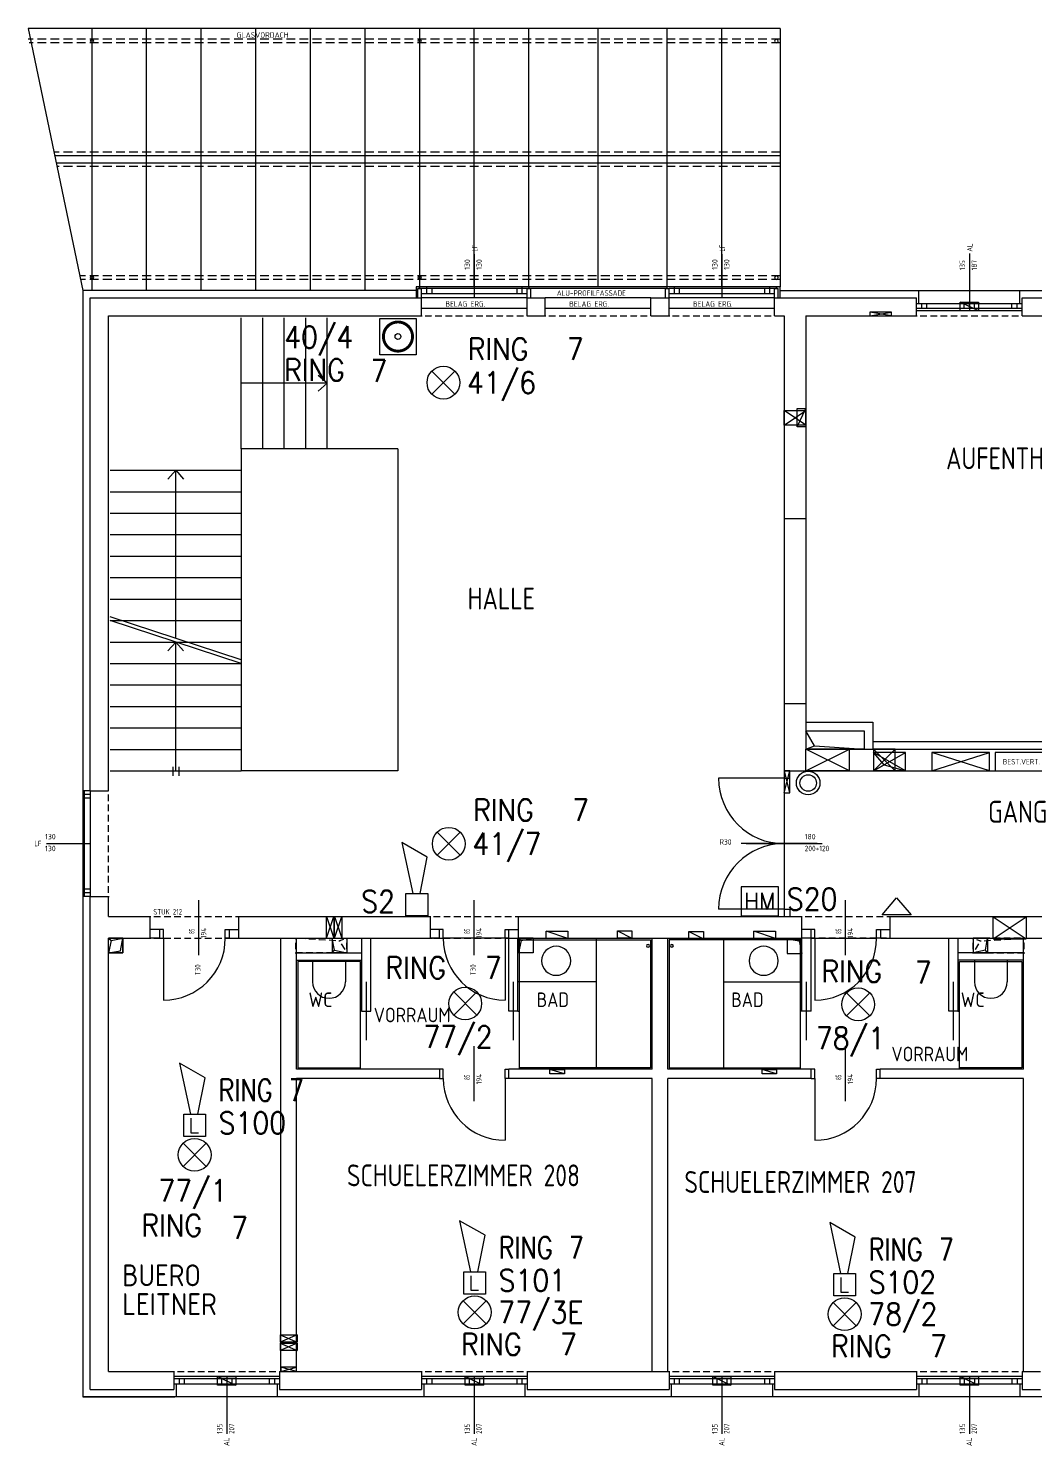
# Model space of a CAD drawing. Extents: x -85 to 7936, y -77 to 3090.
# Drawn here: x -85 to 1296, y -77 to 1870 of the extents above; entities that cross this region are included whole.
import ezdxf
from ezdxf.enums import TextEntityAlignment as Align

# ---------------------------------------------------------------- set-up
doc = ezdxf.new("R2010")
doc.units = 0
doc.header["$LTSCALE"] = 120
doc.linetypes.add('Y$0$ACHSE', pattern=[0.115, 0, -0.04, 0.075, 0])
doc.linetypes.add('Y$0$STRICH_2_1MM', pattern=[0.15, 0.1, -0.05])
doc.layers.get('0').update_dxf_attribs({"linetype": 'CONTINUOUS'})
doc.layers.add('SECO-BRAND', color=240, linetype='CONTINUOUS')
doc.layers.add('SECO-BRAND_LOOP', color=81, linetype='CONTINUOUS')
doc.styles.add('ROMANS', font='romans.shx', dxfattribs={"width": 0.9})
doc.styles.add('SMALL', font='ISO.SHX', dxfattribs={"height": 12.5})

# ---------------------------------------------------------------- blocks, each defined once
blk = doc.blocks.new('SecoS-sirene')
blk.add_lwpolyline([(0.044, 0.307), (0.144, 0.807), (-0.206, 1.007), (-0.056, 0.307)])
blk.add_lwpolyline([(0.15, 0), (-0.15, 0), (-0.15, 0.306), (0.15, 0.306)], close=True)
at = {"style": 'ROMANS', "width": 0.9, "flags": 1}
for tag, p in [('PRODUKT_1', (-0.344, 0.022)), ('PRODUKT_2', (-0.344, -0.428)), ('TECHNIK', (-0.344, -0.88)), ('SECOPOS', (-0.344, -1.342))]:
    blk.add_attdef(tag, text='', height=0.3, dxfattribs=at).set_placement(p, align=Align.RIGHT)
at = {"color": 81, "style": 'ROMANS', "width": 0.9}
for tag, p in [('MELDERNUMMER', (0.33, 0.038)), ('LINE_1', (0.33, -0.41)), ('LINE_2', (0.33, -0.861)), ('ZUSATZTEXT', (0.33, -1.307))]:
    blk.add_attdef(tag, p, '', height=0.3, dxfattribs=at)
at = {"layer": 'SECO-BRAND_LOOP', "color": 7, "style": 'ROMANS', "width": 0.8}
for tag, p, flags in [('RING', (0.33, 0.487), 9), ('RINGNUMMER', (1.294, 0.487), 1)]:
    blk.add_attdef(tag, p, '', height=0.3, dxfattribs=dict(at, flags=flags))
blk = doc.blocks.new('SecoS-magnet')
blk.add_lwpolyline([(-0.256, -0.2), (0.256, -0.2), (0.256, 0.2), (-0.256, 0.2)], close=True)
at = {"color": 82, "style": 'ROMANS', "width": 0.95}
blk.add_text('HM', height=0.23, dxfattribs=at).set_placement((0, 0), align=Align.MIDDLE_CENTER)
at = {"style": 'ROMANS', "width": 0.9, "flags": 1}
for tag, p in [('PRODUKT_1', (-0.378, -0.146)), ('PRODUKT_2', (-0.378, -0.596)), ('TECHNIK', (-0.378, -1.049)), ('SECOPOS', (-0.378, -1.51))]:
    blk.add_attdef(tag, text='', height=0.3, dxfattribs=at).set_placement(p, align=Align.RIGHT)
at = {"color": 81, "style": 'ROMANS', "width": 0.9}
for tag, p in [('MELDERNUMMER', (0.278, -0.123)), ('LINE_1', (0.278, -0.572)), ('LINE_2', (0.278, -1.023)), ('ZUSATZTEXT', (0.278, -1.468))]:
    blk.add_attdef(tag, p, '', height=0.3, dxfattribs=at)
at = {"layer": 'SECO-BRAND_LOOP', "color": 7, "style": 'ROMANS', "width": 0.8}
for tag, p, flags in [('RING', (0.278, 0.325), 9), ('RINGNUMMER', (1.242, 0.325), 1)]:
    blk.add_attdef(tag, p, '', height=0.3, dxfattribs=dict(at, flags=flags))
blk = doc.blocks.new('SecoS-torschliesser')
for radius in [0.162, 0.113]:
    blk.add_circle((0, 0), radius)
at = {"style": 'ROMANS', "width": 0.9, "flags": 1}
for tag, p in [('PRODUKT_1', (-0.328, -0.13)), ('PRODUKT_2', (-0.328, -0.58)), ('TECHNIK', (-0.328, -1.033)), ('SECOPOS', (-0.328, -1.495))]:
    blk.add_attdef(tag, text='', height=0.3, dxfattribs=at).set_placement(p, align=Align.RIGHT)
at = {"color": 81, "style": 'ROMANS', "width": 0.9}
for tag, p in [('MELDERNUMMER', (0.195, -0.142)), ('LINE_1', (0.195, -0.59)), ('LINE_2', (0.195, -1.042)), ('ZUSATZTEXT', (0.195, -1.487))]:
    blk.add_attdef(tag, p, '', height=0.3, dxfattribs=at)
at = {"layer": 'SECO-BRAND_LOOP', "color": 7, "style": 'ROMANS', "width": 0.8}
for tag, p, flags in [('RING', (0.195, 0.307), 9), ('RINGNUMMER', (1.159, 0.307), 1)]:
    blk.add_attdef(tag, p, '', height=0.3, dxfattribs=dict(at, flags=flags))
blk = doc.blocks.new('SecoS-indikator o mg')
blk.add_lwpolyline([(0.2, 0), (-0.2, 0), (0, 0.234)], close=True)
at = {"color": 81, "style": 'ROMANS', "width": 0.9, "flags": 1}
blk.add_attdef('MELDERNUMMER', (0.219, 0.425), '', height=0.3, dxfattribs=at)
at = {"style": 'ROMANS', "width": 0.9, "flags": 1}
for tag, p in [('PRODUKT_1', (-0.267, -0.029)), ('PRODUKT_2', (-0.267, -0.479)), ('TECHNIK', (-0.267, -0.931)), ('SECOPOS', (-0.267, -1.393))]:
    blk.add_attdef(tag, text='', height=0.3, dxfattribs=at).set_placement(p, align=Align.RIGHT)
at = {"color": 81, "style": 'ROMANS', "width": 0.9}
for tag, p in [('LINE_1', (0.219, -0.023)), ('LINE_2', (0.219, -0.475)), ('ZUSATZTEXT', (0.219, -0.92))]:
    blk.add_attdef(tag, p, '', height=0.3, dxfattribs=at)
at = {"layer": 'SECO-BRAND_LOOP', "color": 7, "style": 'ROMANS', "width": 0.8}
for tag, p, flags in [('RING', (0.219, 0.874), 9), ('RINGNUMMER', (1.183, 0.874), 1)]:
    blk.add_attdef(tag, p, '', height=0.3, dxfattribs=dict(at, flags=flags))
blk = doc.blocks.new('SecoS-opt')
for p, q in [((0.159, 0.159), (-0.159, -0.159)), ((-0.159, 0.159), (0.159, -0.159))]:
    blk.add_line(p, q)
blk.add_circle((0, 0), 0.225)
at = {"style": 'ROMANS', "width": 0.9, "flags": 1}
for tag, p in [('PRODUKT_1', (-0.344, -0.147)), ('PRODUKT_2', (-0.344, -0.597)), ('TECHNIK', (-0.344, -1.049)), ('SECOPOS', (-0.344, -1.511))]:
    blk.add_attdef(tag, text='', height=0.3, dxfattribs=at).set_placement(p, align=Align.RIGHT)
at = {"color": 81, "style": 'ROMANS', "width": 0.9}
for tag, p in [('MELDERNUMMER', (0.33, -0.131)), ('LINE_1', (0.33, -0.989)), ('LINE_2', (0.33, -1.441)), ('ZUSATZTEXT', (0.33, -1.886))]:
    blk.add_attdef(tag, p, '', height=0.3, dxfattribs=at)
at = {"layer": 'SECO-BRAND_LOOP', "color": 7, "style": 'ROMANS', "width": 0.8, "flags": 8}
blk.add_attdef('RING', (0.33, -0.579), '', height=0.3, dxfattribs=at)
at = {"layer": 'SECO-BRAND_LOOP', "color": 7, "style": 'ROMANS', "width": 0.8}
blk.add_attdef('RINGNUMMER', (1.294, -0.579), '', height=0.3, dxfattribs=at)
blk = doc.blocks.new('SecoS-dkm')
blk.add_lwpolyline([(-0.25, 0.25), (0.25, 0.25), (0.25, -0.25), (-0.25, -0.25)], close=True)
at = {"const_width": 0.4}
for points in [[(-0.02, 0, -1), (0.02, 0, 0.956007)], [(-0.02, 0, 1), (0.02, 0, -0.956007)]]:
    blk.add_lwpolyline(points, format="xyb", dxfattribs=at)
blk.add_circle((0, 0), 0.04)
at = {"style": 'ROMANS', "width": 0.9, "flags": 1}
for tag, p in [('PRODUKT_1', (-0.344, -0.147)), ('PRODUKT_2', (-0.344, -0.597)), ('TECHNIK', (-0.344, -1.049)), ('SECOPOS', (-0.344, -1.511))]:
    blk.add_attdef(tag, text='', height=0.3, dxfattribs=at).set_placement(p, align=Align.RIGHT)
at = {"color": 81, "style": 'ROMANS', "width": 0.9}
for tag, p in [('MELDERNUMMER', (0.33, -0.131)), ('LINE_1', (0.33, -0.579)), ('LINE_2', (0.33, -1.031)), ('ZUSATZTEXT', (0.33, -1.476))]:
    blk.add_attdef(tag, p, '', height=0.3, dxfattribs=at)
at = {"layer": 'SECO-BRAND_LOOP', "color": 7, "style": 'ROMANS', "width": 0.8, "flags": 8}
blk.add_attdef('RING', (0.33, 0.317), '', height=0.3, dxfattribs=at)
at = {"layer": 'SECO-BRAND_LOOP', "color": 7, "style": 'ROMANS', "width": 0.8}
blk.add_attdef('RINGNUMMER', (1.294, 0.317), '', height=0.3, dxfattribs=at)
blk = doc.blocks.new('SecoS-sirene loop')
blk.add_lwpolyline([(0.044, 0.307), (0.144, 0.807), (-0.206, 1.007), (-0.056, 0.307)])
blk.add_lwpolyline([(0.15, 0), (-0.15, 0), (-0.15, 0.306), (0.15, 0.306)], close=True)
at = {"color": 82, "style": 'ROMANS'}
blk.add_text('L', height=0.2, dxfattribs=at).set_placement((-0.085, 0.051))
at = {"style": 'ROMANS', "width": 0.9, "flags": 1}
for tag, p in [('PRODUKT_1', (-0.344, 0.022)), ('PRODUKT_2', (-0.344, -0.428)), ('TECHNIK', (-0.344, -0.88)), ('SECOPOS', (-0.344, -1.342))]:
    blk.add_attdef(tag, text='', height=0.3, dxfattribs=at).set_placement(p, align=Align.RIGHT)
at = {"color": 81, "style": 'ROMANS', "width": 0.9}
for tag, p in [('MELDERNUMMER', (0.33, 0.038)), ('LINE_1', (0.33, -0.41)), ('LINE_2', (0.33, -0.861)), ('ZUSATZTEXT', (0.33, -1.307))]:
    blk.add_attdef(tag, p, '', height=0.3, dxfattribs=at)
at = {"layer": 'SECO-BRAND_LOOP', "color": 7, "style": 'ROMANS', "width": 0.8, "flags": 8}
blk.add_attdef('RING', (0.33, 0.487), '', height=0.3, dxfattribs=at)
at = {"layer": 'SECO-BRAND_LOOP', "color": 7, "style": 'ROMANS', "width": 0.8}
blk.add_attdef('RINGNUMMER', (1.294, 0.487), '', height=0.3, dxfattribs=at)

msp = doc.modelspace()

# ---------------------------------------------------------------- linework, layer by layer
at = {"color": 252, "linetype": 'Continuous'}
for p, q in [((947.5, 1870), (-85, 1870)), ((-85, 1870), (-10, 1510)), ((2.5, 1510), (2.5, 1870)), ((77.5, 1510), (77.5, 1870)), ((152.5, 1510), (152.5, 1870)), ((227.5, 1510), (227.5, 1870)), ((302.5, 1510), (302.5, 1870)), ((377.5, 1510), (377.5, 1870)), ((452.5, 1515), (452.5, 1870)), ((527.5, 1515), (527.5, 1870)), ((602.5, 1515), (602.5, 1870)), ((697.5, 1515), (697.5, 1870)), ((792.5, 1515), (792.5, 1870)), ((867.5, 1515), (867.5, 1870)), ((947.5, 1870), (947.5, 1515)), ((947.5, 1695), (-48, 1695)), ((947.5, 1685), (-45.7, 1685)), ((527.5, 1560), (527.5, 1500)), ((867.5, 1560), (867.5, 1500)), ((1207.5, 1560.8), (1207.5, 1482)), ((-10, 1510), (-10, -10)), ((447.5, 1510), (-10, 1510)), ((0, 822.5), (0, 1500)), ((0, 1500), (455, 1500)), ((602.5, 1515), (447.5, 1515)), ((447.5, 1515), (447.5, 1500)), ((602.5, 1512.5), (450, 1512.5)), ((450, 1500), (450, 1512.5)), ((450, 1512.5), (455, 1512.5)), ((450, 1500), (455, 1500)), ((452.5, 1512.5), (452.5, 1515)), ((455, 1500), (455, 1512.5)), ((455, 1500), (455, 1510)), ((600, 1505.5), (455, 1505.5)), ((600, 1500), (455, 1500)), ((600, 1500), (455, 1500)), ((455, 1475), (455, 1500)), ((462, 1515), (462, 1505.5)), ((469, 1512.5), (469, 1505.5)), ((586, 1512.5), (586, 1505.5)), ((593, 1515), (593, 1505.5)), ((600, 1500), (600, 1512.5)), ((600, 1512.5), (604.8, 1512.5)), ((600, 1475), (600, 1500)), ((600, 1500), (625, 1500)), ((600, 1500), (605, 1500)), ((792.5, 1515), (602.5, 1515)), ((602.5, 1515), (602.5, 1512.5)), ((792.5, 1512.5), (602.5, 1512.5)), ((605, 1500), (605, 1512.5)), ((770, 1500), (625, 1500)), ((770, 1500), (625, 1500)), ((625, 1475), (625, 1500)), ((770, 1475), (770, 1500)), ((770, 1500), (795, 1500)), ((790, 1500), (790, 1512.5)), ((790, 1512.5), (795, 1512.5)), ((790, 1500), (795, 1500)), ((947.5, 1515), (792.5, 1515)), ((792.5, 1512.5), (792.5, 1515)), ((945, 1512.5), (795, 1512.5)), ((795, 1500), (795, 1512.5)), ((940, 1505.5), (795, 1505.5)), ((940, 1500), (795, 1500)), ((940, 1500), (795, 1500)), ((795, 1475), (795, 1500)), ((802, 1515), (802, 1505.5)), ((809, 1512.5), (809, 1505.5)), ((926, 1512.5), (926, 1505.5)), ((933, 1515), (933, 1505.5)), ((940, 1500), (940, 1512.5)), ((940, 1512.5), (945, 1512.5)), ((940, 1500), (940, 1510)), ((940, 1500), (1135, 1500)), ((940, 1475), (940, 1500)), ((940, 1500), (945, 1500)), ((942.5, 1512.5), (942.5, 1515)), ((945, 1500), (945, 1512.5)), ((947.5, 1500), (947.5, 1515)), ((947.5, 1510), (4465, 1510)), ((1135, 1475), (1135, 1500)), ((1138, 1492), (1138, 1510)), ((1277, 1492), (1277, 1510)), ((1280, 1500), (1475, 1500)), ((1280, 1475), (1280, 1500)), ((600, 1485), (455, 1485)), ((770, 1485), (625, 1485)), ((940, 1485), (795, 1485)), ((1100.7, 1475), (1070.7, 1480)), ((1070.7, 1475), (1100.7, 1480)), ((1100.7, 1480), (1070.7, 1480)), ((1070.7, 1480), (1070.7, 1475)), ((1100.7, 1475), (1100.7, 1480)), ((1135, 1492), (1280, 1492)), ((1280, 1485), (1135, 1485)), ((1280, 1482), (1135, 1482)), ((1142, 1485), (1142, 1492)), ((1149, 1485), (1149, 1492)), ((1220, 1482), (1195, 1494)), ((1195, 1482), (1195, 1494)), ((1195, 1494), (1220, 1494)), ((1195, 1494), (1220, 1494)), ((1220, 1482), (1195, 1482)), ((1200.5, 1485), (1200.5, 1492)), ((1207.5, 1485), (1207.5, 1492)), ((1214.5, 1485), (1214.5, 1492)), ((1220, 1494), (1220, 1482)), ((1220, 1494), (1220, 1482)), ((1266, 1485), (1266, 1492)), ((1273, 1485), (1273, 1492)), ((25, 822.5), (25, 1475)), ((25, 1475), (455, 1475)), ((207.5, 1292.5), (207.5, 1472.5)), ((237, 1292.5), (237, 1472.5)), ((266.5, 1292.5), (266.5, 1472.5)), ((296, 1292.5), (296, 1472.5)), ((325.5, 1292.5), (325.5, 1472.5)), ((600, 1475), (625, 1475)), ((770, 1475), (795, 1475)), ((940, 1475), (953, 1475)), ((953, 1475), (953, 1196)), ((983, 1475), (983, 1196)), ((983, 1475), (1135, 1475)), ((1070.7, 1475), (1100.7, 1475)), ((1280, 1475), (1348, 1475)), ((325.5, 1382.5), (207.5, 1382.5)), ((325.5, 1382.5), (313.2, 1393.3)), ((325.5, 1382.5), (313.2, 1371.7)), ((953, 1345.1), (983, 1345.1)), ((953, 1325.1), (983, 1345.1)), ((983, 1325.1), (953, 1345.1)), ((953, 1325.1), (953, 1345.1)), ((971, 1322.6), (983, 1347.6)), ((971, 1322.6), (971, 1347.6)), ((971, 1347.6), (983, 1347.6)), ((983, 1347.6), (983, 1322.6)), ((983, 1347.6), (983, 1322.6)), ((983, 1325.1), (983, 1345.1)), ((983, 1325.1), (953, 1325.1)), ((983, 1322.6), (971, 1322.6)), ((983, 1322.6), (971, 1322.6)), ((207.5, 1292.5), (207.5, 850)), ((422.5, 1292.5), (207.5, 1292.5)), ((422.5, 1292.5), (422.5, 850)), ((27.5, 1263), (207.5, 1263)), ((117.5, 1263), (106.7, 1250.7)), ((117.5, 1032), (117.5, 1263)), ((117.5, 1263), (128.3, 1250.7)), ((27.5, 1233.5), (207.5, 1233.5)), ((27.5, 1204), (207.5, 1204)), ((983, 1196), (953, 1196)), ((953, 1196), (953, 942)), ((983, 1196), (983, 942)), ((27.5, 1174.5), (207.5, 1174.5)), ((27.5, 1145), (207.5, 1145)), ((27.5, 1115.5), (207.5, 1115.5)), ((27.5, 1086), (207.5, 1086)), ((207.5, 1002.5), (27.5, 1061.5)), ((27.5, 1056.5), (207.5, 1056.5)), ((207.5, 997.5), (27.5, 1056.5)), ((27.5, 1027), (207.5, 1027)), ((117.5, 1027), (106.7, 1014.7)), ((117.5, 850), (117.5, 1027)), ((117.5, 1027), (128.3, 1014.7)), ((27.5, 997.5), (207.5, 997.5)), ((27.5, 968), (207.5, 968)), ((27.5, 938.5), (207.5, 938.5)), ((983, 942), (953, 942)), ((953, 942), (953, 850)), ((983, 942), (983, 880)), ((983, 917), (1075, 917)), ((1075, 917), (1075, 880)), ((27.5, 909), (207.5, 909)), ((983, 905), (1063, 905)), ((994.7, 884.5), (983, 905)), ((983, 905), (983, 880)), ((1063, 905), (1063, 880)), ((27.5, 879.5), (207.5, 879.5)), ((983, 880), (994.7, 884.5)), ((983, 880), (994.7, 884.5)), ((983, 880), (1273.5, 880)), ((983, 850), (983, 880)), ((983, 850), (1043, 880)), ((1043, 850), (983, 880)), ((1063, 880), (983, 880)), ((1063, 880), (983, 880)), ((983, 880), (1043, 880)), ((994.7, 884.5), (1063, 880)), ((1043, 850), (1043, 880)), ((1487.1, 890), (1075, 890)), ((1075.7, 880), (1105.7, 850)), ((1105.7, 880), (1075.7, 850)), ((1075.7, 880), (1075.7, 850)), ((1105.7, 880), (1075.7, 880)), ((1105.7, 850), (1105.7, 880)), ((1273.5, 880), (1370, 880)), ((1119.7, 850), (1075.7, 875)), ((1075.7, 850), (1119.7, 875)), ((1119.7, 875), (1075.7, 875)), ((1090.4, 858.3), (1075.7, 875)), ((1075.7, 875), (1075.7, 850)), ((1075.7, 875), (1075.7, 850)), ((1075.7, 850), (1090.4, 858.3)), ((1090.4, 858.3), (1119.7, 850)), ((1119.7, 850), (1119.7, 875)), ((1234.9, 875), (1155.9, 875)), ((1155.9, 850), (1234.9, 875)), ((1234.9, 850), (1155.9, 875)), ((1155.9, 875), (1155.9, 850)), ((1234.9, 850), (1234.9, 875)), ((1322, 875), (1243, 875)), ((1243, 875), (1243, 850)), ((27.5, 850), (207.5, 850)), ((113.4, 855.7), (113.4, 843.2)), ((121.6, 855.7), (121.6, 843.2)), ((422.5, 850), (207.5, 850)), ((953, 840), (863, 840)), ((953, 850), (953, 650)), ((953, 850), (1273.5, 850)), ((953, 850), (953, 820)), ((961, 850), (953, 850)), ((953, 850), (960.5, 820)), ((953, 820), (961, 850)), ((953, 840), (961, 840)), ((961, 840), (961, 850)), ((961, 820), (961, 850)), ((1043, 850), (983, 850)), ((1119.7, 850), (1075.7, 850)), ((1075.7, 850), (1105.7, 850)), ((1075.7, 850), (1119.7, 850)), ((1155.9, 850), (1234.9, 850)), ((1243, 850), (1322, 850)), ((1273.5, 850), (1370, 850)), ((0, 822.5), (-10, 822.5)), ((-8, 677.5), (-8, 822.5)), ((0, 822.5), (0, 677.5)), ((0, 822.5), (25, 822.5)), ((953, 820), (961, 820)), ((0, 817.5), (-8, 817.5)), ((0, 812.5), (-8, 812.5)), ((-60, 750), (0, 750)), ((998.6, 750), (894, 750)), ((900.7, 750), (1005.3, 750)), ((0, 687.5), (-8, 687.5)), ((0, 682.5), (-8, 682.5)), ((0, 677.5), (-10, 677.5)), ((0, 0), (0, 677.5)), ((0, 677.5), (25, 677.5)), ((25, 650), (25, 677.5)), ((149.1, 596.8), (149.1, 672.3)), ((527.3, 596.8), (527.3, 672.3)), ((1037.4, 596.8), (1037.4, 672.3)), ((25, 650), (82.5, 650)), ((82.5, 620), (82.5, 650)), ((204.2, 650), (466.7, 650)), ((204.2, 620), (204.2, 650)), ((324.6, 650), (334.6, 650)), ((324.6, 650), (334.6, 620)), ((324.6, 620), (334.6, 650)), ((324.6, 620), (324.6, 650)), ((334.6, 650), (334.6, 620)), ((335.7, 650), (345.7, 650)), ((335.7, 650), (345.7, 620)), ((335.7, 620), (345.7, 650)), ((335.7, 620), (335.7, 650)), ((345.7, 650), (345.7, 620)), ((466.7, 650), (466.7, 620)), ((587.6, 650), (977, 650)), ((587.6, 650), (587.6, 620)), ((953, 660), (863, 660)), ((953, 660), (961, 660)), ((961, 660), (961, 650)), ((977, 650), (977, 620)), ((1098.7, 650), (1316.9, 650)), ((1098.7, 620), (1098.7, 650)), ((1240.3, 649.3), (1285.3, 649.3)), ((1240.3, 649.3), (1285.3, 619.3)), ((1240.3, 619.3), (1285.3, 649.3)), ((1240.3, 619.3), (1240.3, 649.3)), ((1285.3, 649.3), (1285.3, 619.3)), ((95.5, 632), (82.5, 632)), ((100.5, 632), (95.5, 632)), ((95.5, 620), (95.5, 632)), ((100.5, 620), (100.5, 632)), ((185.5, 620), (185.5, 632)), ((185.5, 632), (191.2, 632)), ((191.2, 632), (204.2, 632)), ((191.2, 620), (191.2, 632)), ((479.7, 632), (466.7, 632)), ((479.7, 620), (479.7, 632)), ((484.7, 632), (479.7, 632)), ((484.7, 620), (484.7, 632)), ((569.9, 632), (574.9, 632)), ((569.9, 620), (569.9, 632)), ((574.9, 620), (574.9, 632)), ((574.9, 632), (587.6, 632)), ((626.3, 629.9), (656.2, 629.9)), ((656.2, 619.9), (626.3, 629.9)), ((626.3, 629.9), (656.2, 629.9)), ((626.3, 619.9), (626.3, 629.9)), ((656.2, 629.9), (656.2, 619.9)), ((656.2, 629.9), (656.2, 619.9)), ((724.1, 630), (744.1, 620)), ((724.1, 630), (744.1, 630)), ((724.1, 620), (724.1, 630)), ((724.1, 620), (724.1, 630)), ((744.1, 630), (744.1, 620)), ((822.3, 619.4), (822.3, 629.4)), ((822.3, 629.4), (842.3, 619.4)), ((822.3, 629.4), (842.3, 629.4)), ((822.3, 619.4), (822.3, 629.4)), ((842.3, 629.4), (842.3, 619.4)), ((911.3, 629.9), (941.2, 629.9)), ((941.2, 619.9), (911.3, 629.9)), ((911.3, 619.9), (911.3, 629.9)), ((911.3, 629.9), (941.2, 629.9)), ((941.2, 629.9), (941.2, 619.9)), ((941.2, 629.9), (941.2, 619.9)), ((990, 632), (977, 632)), ((995, 632), (990, 632)), ((990, 620), (990, 632)), ((995, 620), (995, 632)), ((1080, 620), (1080, 632)), ((1080, 632), (1085.7, 632)), ((1085.7, 620), (1085.7, 632)), ((1085.7, 632), (1098.7, 632)), ((25, 620), (82.5, 620)), ((25, 25), (25, 620)), ((25, 600), (25, 620)), ((25, 600), (25, 620)), ((25, 600), (25, 620)), ((25, 620), (28.6, 617.1)), ((25, 620), (28.6, 617.1)), ((45, 620), (25, 620)), ((25, 620), (45, 620)), ((28.6, 617.1), (25, 600)), ((28.6, 617.1), (45, 620)), ((41.4, 602.9), (45, 620)), ((45, 620), (45, 600)), ((45, 600), (45, 620)), ((95.5, 620), (82.5, 620)), ((95.5, 620), (100.5, 620)), ((100.5, 620), (100.5, 535)), ((190.5, 620), (185.5, 620)), ((191.2, 620), (204.2, 620)), ((204.2, 620), (470, 620)), ((261.7, 440), (261.7, 620)), ((283.2, 440), (283.2, 620)), ((324.6, 620), (334.6, 620)), ((335.4, 603.6), (332.5, 620)), ((332.5, 620), (332.5, 600)), ((332.5, 620), (352.5, 620)), ((335.7, 620), (345.7, 620)), ((352.5, 620), (352.5, 600)), ((373.1, 520), (373.1, 620)), ((385.6, 520), (385.6, 620)), ((479.7, 620), (466.7, 620)), ((479.7, 620), (484.7, 620)), ((569.9, 620), (484.7, 620)), ((569.9, 620), (569.9, 535)), ((574.9, 620), (569.9, 620)), ((574.9, 620), (587.9, 620)), ((575, 520), (575, 620)), ((587.5, 520), (587.5, 620)), ((587.6, 620), (977, 620)), ((588.3, 600), (588.3, 620)), ((588.3, 600), (588.3, 620)), ((588.3, 620), (591.9, 617.1)), ((588.3, 620), (591.9, 617.1)), ((608.3, 620), (588.3, 620)), ((591.9, 617.1), (588.3, 600)), ((589.5, 618), (769.7, 618)), ((589.5, 440), (589.5, 618)), ((591.9, 617.1), (608.3, 620)), ((608.3, 620), (608.3, 600)), ((656.2, 619.9), (626.3, 619.9)), ((695, 620), (695, 440)), ((744.1, 620), (724.1, 620)), ((744.1, 620), (724.1, 620)), ((769.7, 618), (769.7, 442)), ((771.7, 440), (771.7, 620)), ((771.7, 440), (771.7, 620)), ((793.2, 440), (793.2, 620)), ((793.2, 440), (793.2, 620)), ((975.5, 618), (795.2, 618)), ((795.2, 618), (795.2, 442)), ((842.3, 619.4), (822.3, 619.4)), ((842.3, 619.4), (822.3, 619.4)), ((870, 620), (870, 440)), ((941.2, 619.9), (911.3, 619.9)), ((973.7, 616), (957.3, 618.9)), ((957.3, 618.9), (977.3, 618.9)), ((957.3, 618.9), (957.3, 598.9)), ((977.3, 618.9), (973.7, 616)), ((977.3, 618.9), (973.7, 616)), ((973.7, 616), (977.3, 598.9)), ((975.5, 440), (975.5, 618)), ((990, 620), (977, 620)), ((977.3, 598.9), (977.3, 618.9)), ((977.3, 598.9), (977.3, 618.9)), ((977.5, 520), (977.5, 620)), ((990, 520), (990, 620)), ((990, 620), (995, 620)), ((995, 620), (995, 535)), ((995, 620), (1080, 620)), ((1085, 620), (1080, 620)), ((1085.7, 620), (1098.7, 620)), ((1098.7, 620), (1316.9, 620)), ((1179.4, 520), (1179.4, 620)), ((1191.9, 520), (1191.9, 620)), ((1212.5, 620), (1212.5, 600)), ((1232.5, 620), (1212.5, 620)), ((1229.6, 603.6), (1232.5, 620)), ((1232.5, 620), (1232.5, 600)), ((1240.3, 619.3), (1285.3, 619.3)), ((1281.7, 440), (1281.7, 620)), ((25, 600), (41.4, 602.9)), ((45, 600), (25, 600)), ((25, 600), (45, 600)), ((283.2, 600), (372.7, 600)), ((283.2, 590), (372.7, 590)), ((371.3, 587.9), (285.2, 587.9)), ((285.2, 587.9), (285.2, 442)), ((305.5, 590), (305.5, 560)), ((332.5, 600), (335.4, 603.6)), ((332.5, 600), (335.4, 603.6)), ((352.5, 600), (332.5, 600)), ((352.5, 600), (332.5, 600)), ((335.4, 603.6), (352.5, 600)), ((350.5, 590), (350.5, 560)), ((371.3, 440), (371.3, 587.9)), ((608.3, 600), (588.3, 600)), ((957.3, 598.9), (977.3, 598.9)), ((1281.7, 600), (1192.3, 600)), ((1281.7, 590), (1192.3, 590)), ((1193.7, 440), (1193.7, 587.9)), ((1193.7, 587.9), (1279.7, 587.9)), ((1229.6, 603.6), (1212.5, 600)), ((1212.5, 600), (1232.5, 600)), ((1212.5, 600), (1232.5, 600)), ((1214.5, 590), (1214.5, 560)), ((1232.5, 600), (1229.6, 603.6)), ((1232.5, 600), (1229.6, 603.6)), ((1259.5, 590), (1259.5, 560)), ((1279.7, 587.9), (1279.7, 442)), ((379.3, 480), (379.3, 560)), ((581.2, 480), (581.2, 560)), ((695, 560), (587.5, 560)), ((870, 560), (977.5, 560)), ((983.7, 480), (983.7, 560)), ((1185.7, 480), (1185.7, 560)), ((373.3, 520), (371.3, 520)), ((373.1, 520), (385.6, 520)), ((587.5, 520), (575, 520)), ((587.5, 520), (589.5, 520)), ((977.5, 520), (975.5, 520)), ((990, 520), (977.5, 520)), ((1191.9, 520), (1179.4, 520)), ((1191.7, 520), (1193.7, 520)), ((527.3, 396.2), (527.3, 471.7)), ((1037.4, 396.2), (1037.4, 471.7)), ((261.7, 25), (261.7, 440)), ((261.7, 25), (261.7, 440)), ((480, 440), (283.2, 440)), ((285.2, 442), (371.3, 442)), ((480, 427.5), (480, 440)), ((484.9, 440), (480, 440)), ((484.9, 427.5), (484.9, 440)), ((569.9, 440), (575, 440)), ((569.9, 427.5), (569.9, 440)), ((771.7, 440), (575, 440)), ((575, 427.5), (575, 440)), ((769.7, 442), (589.5, 442)), ((631.3, 439.9), (651.3, 439.9)), ((651.3, 433.9), (631.3, 439.9)), ((631.3, 433.9), (631.3, 439.9)), ((631.3, 439.9), (651.3, 439.9)), ((651.3, 433.9), (631.3, 433.9)), ((651.3, 439.9), (651.3, 433.9)), ((651.3, 439.9), (651.3, 433.9)), ((990, 440), (793.2, 440)), ((795.2, 442), (975.5, 442)), ((922.7, 439.9), (942.7, 439.9)), ((942.7, 433.9), (922.7, 439.9)), ((922.7, 433.9), (922.7, 439.9)), ((922.7, 439.9), (942.7, 439.9)), ((942.7, 433.9), (922.7, 433.9)), ((942.7, 439.9), (942.7, 433.9)), ((942.7, 439.9), (942.7, 433.9)), ((990, 427.5), (990, 440)), ((995, 440), (990, 440)), ((995, 427.5), (995, 440)), ((1080, 427.5), (1080, 440)), ((1080, 440), (1085, 440)), ((1281.7, 440), (1085, 440)), ((1085, 427.5), (1085, 440)), ((1279.7, 442), (1193.7, 442)), ((283.2, 25), (283.2, 427.5)), ((283.2, 25), (283.2, 427.5)), ((480, 427.5), (283.2, 427.5)), ((479.9, 427.5), (484.9, 427.5)), ((569.9, 427.5), (569.9, 342.5)), ((574.9, 427.5), (569.9, 427.5)), ((771.7, 427.5), (575, 427.5)), ((771.7, 25), (771.7, 427.5)), ((771.7, 25), (771.7, 427.5)), ((990, 427.5), (793.2, 427.5)), ((793.2, 25), (793.2, 427.5)), ((793.2, 25), (793.2, 427.5)), ((990, 427.5), (995, 427.5)), ((995, 427.5), (995, 342.5)), ((1085, 427.5), (1080, 427.5)), ((1281.7, 427.5), (1085, 427.5)), ((1281.7, 25), (1281.7, 427.5)), ((261.1, 75.1), (284.1, 75.1)), ((284.1, 75.1), (261.1, 65.1)), ((261.1, 75.1), (284.1, 65.1)), ((261.1, 75.1), (261.1, 65.1)), ((284.1, 65.1), (261.1, 65.1)), ((261.1, 63.9), (261.1, 53.9)), ((261.1, 63.9), (284.1, 63.9)), ((284.1, 63.9), (261.1, 53.9)), ((261.1, 63.9), (284.1, 53.9)), ((284.1, 75.1), (284.1, 65.1)), ((284.1, 63.9), (284.1, 53.9)), ((284.1, 53.9), (261.1, 53.9)), ((25, 25), (115, 25)), ((115, 25), (115, 0)), ((260, 25), (260, 0)), ((260, 25), (455, 25)), ((261.7, 31), (261.7, 25)), ((283.2, 31), (261.7, 31)), ((261.7, 25), (283.2, 31)), ((283.2, 25), (261.7, 31)), ((261.7, 25), (283.2, 25)), ((283.2, 25), (283.2, 31)), ((455, 25), (455, 0)), ((600, 25), (600, 0)), ((600, 25), (795, 25)), ((795, 25), (795, 0)), ((940, 25), (940, 0)), ((940, 25), (1135, 25)), ((1135, 25), (1135, 0)), ((1280, 25), (1280, 0)), ((1280, 25), (1305, 25)), ((0, 0), (115, 0)), ((260, 18), (115, 18)), ((260, 15), (115, 15)), ((115, 8), (260, 8)), ((118, 8), (118, -10)), ((122, 15), (122, 8)), ((129, 15), (129, 8)), ((175, 6), (175, 18)), ((175, 18), (200, 6)), ((175, 6), (175, 18)), ((175, 18), (200, 18)), ((200, 6), (175, 6)), ((200, 6), (175, 6)), ((180.5, 15), (180.5, 8)), ((187.5, 18), (187.5, -60.8)), ((187.5, 15), (187.5, 8)), ((194.5, 15), (194.5, 8)), ((200, 18), (200, 6)), ((246, 15), (246, 8)), ((253, 15), (253, 8)), ((257, 8), (257, -10)), ((260, 0), (455, 0)), ((600, 18), (455, 18)), ((600, 15), (455, 15)), ((455, 8), (600, 8)), ((458, 8), (458, -10)), ((462, 15), (462, 8)), ((469, 15), (469, 8)), ((515, 6), (515, 18)), ((515, 18), (540, 6)), ((515, 6), (515, 18)), ((515, 18), (540, 18)), ((540, 6), (515, 6)), ((540, 6), (515, 6)), ((520.5, 15), (520.5, 8)), ((527.5, 18), (527.5, -60.8)), ((527.5, 15), (527.5, 8)), ((534.5, 15), (534.5, 8)), ((540, 18), (540, 6)), ((586, 15), (586, 8)), ((593, 15), (593, 8)), ((597, 8), (597, -10)), ((600, 0), (795, 0)), ((940, 18), (795, 18)), ((940, 15), (795, 15)), ((795, 8), (940, 8)), ((798, 8), (798, -10)), ((802, 15), (802, 8)), ((809, 15), (809, 8)), ((855, 6), (855, 18)), ((855, 18), (880, 6)), ((855, 6), (855, 18)), ((855, 18), (880, 18)), ((880, 6), (855, 6)), ((880, 6), (855, 6)), ((860.5, 15), (860.5, 8)), ((867.5, 18), (867.5, -60.8)), ((867.5, 15), (867.5, 8)), ((874.5, 15), (874.5, 8)), ((880, 18), (880, 6)), ((926, 15), (926, 8)), ((933, 15), (933, 8)), ((937, 8), (937, -10)), ((940, 0), (1135, 0)), ((1280, 18), (1135, 18)), ((1280, 15), (1135, 15)), ((1135, 8), (1280, 8)), ((1138, 8), (1138, -10)), ((1142, 15), (1142, 8)), ((1149, 15), (1149, 8)), ((1195, 6), (1195, 18)), ((1195, 18), (1220, 6)), ((1195, 6), (1195, 18)), ((1195, 18), (1220, 18)), ((1220, 6), (1195, 6)), ((1220, 6), (1195, 6)), ((1200.5, 15), (1200.5, 8)), ((1207.5, 18), (1207.5, -60.8)), ((1207.5, 15), (1207.5, 8)), ((1214.5, 15), (1214.5, 8)), ((1220, 18), (1220, 6)), ((1266, 15), (1266, 8)), ((1273, 15), (1273, 8)), ((1277, 8), (1277, -10)), ((1280, 0), (1305, 0)), ((-10, -10), (116.1, -10)), ((4465, -10), (-9.5, -10))]:
    msp.add_line(p, q, dxfattribs=at)
at = {"color": 252, "linetype": 'Y$0$STRICH_2_1MM'}
for p, q in [((947.5, 1855), (-85, 1855)), ((947.5, 1850), (-83.8, 1850)), ((947.5, 1700), (-49.2, 1700)), ((947.5, 1680), (-44.6, 1680)), ((947.5, 1530), (-14.2, 1530)), ((947.5, 1525), (-13.1, 1525))]:
    msp.add_line(p, q, dxfattribs=at)
at = {"color": 252, "linetype": 'Y$0$ACHSE'}
for p, q in [((455, 1475), (600, 1475)), ((625, 1475), (770, 1475)), ((795, 1475), (940, 1475)), ((1135, 1475), (1280, 1475)), ((25, 677.5), (25, 822.5)), ((82.5, 650), (204.2, 650)), ((466.7, 650), (587.6, 650)), ((977, 650), (1098.7, 650)), ((82.5, 620), (204.2, 620)), ((282.5, 620), (352.5, 620)), ((282.5, 620), (352.5, 620)), ((342.2, 616.4), (282.5, 620)), ((282.5, 600), (282.5, 620)), ((352.5, 620), (342.2, 616.4)), ((352.5, 620), (342.2, 616.4)), ((342.2, 616.4), (352.5, 600)), ((352.5, 600), (352.5, 620)), ((466.7, 620), (587.6, 620)), ((1098.7, 620), (977, 620)), ((1212.5, 600), (1212.5, 620)), ((1282.5, 620), (1212.5, 620)), ((1282.5, 620), (1212.5, 620)), ((1212.5, 620), (1222.8, 616.4)), ((1212.5, 620), (1222.8, 616.4)), ((1222.8, 616.4), (1212.5, 600)), ((1222.8, 616.4), (1282.5, 620)), ((1282.5, 600), (1282.5, 620)), ((352.5, 600), (282.5, 600)), ((1212.5, 600), (1282.5, 600)), ((115, 25), (260, 25)), ((455, 25), (600, 25)), ((795, 25), (940, 25)), ((1135, 25), (1280, 25))]:
    msp.add_line(p, q, dxfattribs=at)
at = {"color": 252, "linetype": 'Continuous'}
for centre, radius, start, end in [((2.5, 1852.5), 2.5, 0, 180), ((2.5, 1852.5), 2.5, 180, 0), ((452.5, 1852.5), 2.5, 0, 180), ((452.5, 1852.5), 2.5, 180, 0), ((942.5, 1852.5), 2.5, 0, 180), ((942.5, 1852.5), 2.5, 180, 0), ((2.5, 1527.5), 2.5, 0, 180), ((2.5, 1527.5), 2.5, 180, 0), ((452.5, 1527.5), 2.5, 0, 180), ((452.5, 1527.5), 2.5, 180, 0), ((942.5, 1527.5), 2.5, 0, 180), ((942.5, 1527.5), 2.5, 180, 0), ((953, 840), 90, 180, 270), ((953, 660), 90, 90, 180), ((100.5, 620), 85, 270, 0), ((569.9, 620), 85, 180, 270), ((640, 589.1), 20, 0, 180), ((766.1, 609.6), 2, 0, 180), ((766.1, 609.6), 2, 180, 0), ((798.9, 609.6), 2, 0, 180), ((798.9, 609.6), 2, 0, 180), ((798.9, 609.6), 2, 180, 0), ((798.9, 609.6), 2, 180, 0), ((925, 589.1), 20, 0, 180), ((995, 620), 85, 270, 0), ((640, 589.1), 20, 180, 0), ((925, 589.1), 20, 180, 0), ((328, 560), 22.5, 180, 0), ((1237, 560), 22.5, 180, 0), ((569.9, 427.5), 85, 180, 270), ((995, 427.5), 85, 270, 0)]:
    msp.add_arc(centre, radius, start, end, dxfattribs=at)

# ---------------------------------------------------------------- block references
at = {"layer": 'SECO-BRAND'}
ref = msp.add_blockref('SecoS-dkm', (422.7, 1446.6, 140), dxfattribs=dict(at, xscale=100, yscale=100, zscale=100))
ref.add_attrib('MELDERNUMMER', '40/4', (266.4, 1430.8, -13860), dxfattribs={"layer": '0', "color": 81, "height": 30, "style": 'ROMANS', "width": 0.9})
ref.add_attrib('RINGNUMMER', '7', (385, 1384.4, -13860), dxfattribs={"layer": 'SECO-BRAND_LOOP', "color": 7, "height": 30, "style": 'ROMANS', "width": 0.9})
ref.add_attrib('RING', 'RING', (266.4, 1385.8, -13860), dxfattribs={"layer": 'SECO-BRAND_LOOP', "color": 7, "height": 30, "style": 'ROMANS', "width": 0.9, "flags": 8})
ref = msp.add_blockref('SecoS-opt', (485.1, 1383.3, 280), dxfattribs=dict(at, xscale=100, yscale=100, zscale=100))
ref.add_attrib('MELDERNUMMER', '41/6', (517.5, 1368.2, -27720), dxfattribs={"layer": '0', "color": 81, "height": 30, "style": 'ROMANS', "width": 0.9})
ref.add_attrib('RINGNUMMER', '7', (654.6, 1414.5, -27720), dxfattribs={"layer": 'SECO-BRAND_LOOP', "color": 7, "height": 30, "style": 'ROMANS', "width": 0.9})
ref.add_attrib('RING', 'RING', (518.6, 1414.5, -27720), dxfattribs={"layer": 'SECO-BRAND_LOOP', "color": 7, "height": 30, "style": 'ROMANS', "width": 0.9, "flags": 8})
at = {"layer": 'SECO-BRAND', "xscale": 100, "yscale": 100, "zscale": 100}
for name, p in [('SecoS-torschliesser', (986.1, 833.3)), ('SecoS-indikator o mg', (1107.5, 652, 220))]:
    msp.add_blockref(name, p, dxfattribs=at)
at = {"layer": 'SECO-BRAND'}
ref = msp.add_blockref('SecoS-opt', (492.4, 749.9, 280), dxfattribs=dict(at, xscale=100, yscale=100, zscale=100))
ref.add_attrib('MELDERNUMMER', '41/7', (524.9, 734.8, -27720), dxfattribs={"layer": '0', "color": 81, "height": 30, "style": 'ROMANS', "width": 0.9})
ref.add_attrib('RINGNUMMER', '7', (662, 781.2, -27720), dxfattribs={"layer": 'SECO-BRAND_LOOP', "color": 7, "height": 30, "style": 'ROMANS', "width": 0.9})
ref.add_attrib('RING', 'RING', (526, 781.2, -27720), dxfattribs={"layer": 'SECO-BRAND_LOOP', "color": 7, "height": 30, "style": 'ROMANS', "width": 0.9, "flags": 8})
ref = msp.add_blockref('SecoS-sirene', (448.6, 650.9), dxfattribs=dict(at, xscale=100, yscale=100, zscale=100))
ref.add_attrib('MELDERNUMMER', 'S2', (372.3, 655.6), dxfattribs={"layer": '0', "color": 81, "height": 30, "style": 'ROMANS', "width": 0.9})
ref = msp.add_blockref('SecoS-magnet', (919.6, 670.8), dxfattribs=dict(at, xscale=100, yscale=100, zscale=100))
ref.add_attrib('MELDERNUMMER', 'S20', (956.8, 658.8), dxfattribs={"layer": '0', "color": 81, "height": 30, "style": 'ROMANS', "width": 0.9})
ref = msp.add_blockref('SecoS-opt', (515.1, 530.4, 280), dxfattribs=dict(at, xscale=100, yscale=100, zscale=100))
ref.add_attrib('MELDERNUMMER', '77/2', (457.7, 469.5, -27720), dxfattribs={"layer": '0', "color": 81, "height": 30, "style": 'ROMANS', "width": 0.9})
ref.add_attrib('RINGNUMMER', '7', (542, 564.5, -27720), dxfattribs={"layer": 'SECO-BRAND_LOOP', "color": 7, "height": 30, "style": 'ROMANS', "width": 0.9})
ref.add_attrib('RING', 'RING', (405.4, 564.5, -27720), dxfattribs={"layer": 'SECO-BRAND_LOOP', "color": 7, "height": 30, "style": 'ROMANS', "width": 0.9, "flags": 8})
ref = msp.add_blockref('SecoS-opt', (1054.7, 529.2, 280), dxfattribs=dict(at, xscale=100, yscale=100, zscale=100))
ref.add_attrib('MELDERNUMMER', '78/1', (996.7, 467.8, -27720), dxfattribs={"layer": '0', "color": 81, "height": 30, "style": 'ROMANS', "width": 0.9})
ref.add_attrib('RINGNUMMER', '7', (1132.7, 557.9, -27720), dxfattribs={"layer": 'SECO-BRAND_LOOP', "color": 7, "height": 30, "style": 'ROMANS', "width": 0.9})
ref.add_attrib('RING', 'RING', (1004.4, 559.6, -27720), dxfattribs={"layer": 'SECO-BRAND_LOOP', "color": 7, "height": 30, "style": 'ROMANS', "width": 0.9, "flags": 8})
at = {"layer": 'SECO-BRAND', "xscale": 100, "yscale": 100, "zscale": 100}
for p, values in [((143.4, 347.6, 280), {'MELDERNUMMER': 'S100', 'RING': 'RING', 'RINGNUMMER': '7'}), ((528, 131.3, 280), {'MELDERNUMMER': 'S101', 'RING': 'RING', 'RINGNUMMER': '7'}), ((1036.2, 128.8, 280), {'MELDERNUMMER': 'S102', 'RING': 'RING', 'RINGNUMMER': '7'})]:
    msp.add_blockref('SecoS-sirene loop', p, dxfattribs=at).add_auto_attribs(values)
at = {"layer": 'SECO-BRAND'}
ref = msp.add_blockref('SecoS-opt', (143.4, 322.5, 280), dxfattribs=dict(at, xscale=100, yscale=100, zscale=100))
ref.add_attrib('MELDERNUMMER', '77/1', (93.6, 258.3, -27720), dxfattribs={"layer": '0', "color": 81, "height": 30, "style": 'ROMANS', "width": 0.9})
ref.add_attrib('RINGNUMMER', '7', (193.8, 207.2, -27720), dxfattribs={"layer": 'SECO-BRAND_LOOP', "color": 7, "height": 30, "style": 'ROMANS', "width": 0.9})
ref.add_attrib('RING', 'RING', (70.4, 210.5, -27720), dxfattribs={"layer": 'SECO-BRAND_LOOP', "color": 7, "height": 30, "style": 'ROMANS', "width": 0.9, "flags": 8})
ref = msp.add_blockref('SecoS-opt', (528, 106.2, 280), dxfattribs=dict(at, xscale=100, yscale=100, zscale=100))
ref.add_attrib('MELDERNUMMER', '77/3E', (560.5, 91.1, -27720), dxfattribs={"layer": '0', "color": 81, "height": 30, "style": 'ROMANS', "width": 0.9})
ref.add_attrib('RINGNUMMER', '7', (645.3, 47.1, -27720), dxfattribs={"layer": 'SECO-BRAND_LOOP', "color": 7, "height": 30, "style": 'ROMANS', "width": 0.9})
ref.add_attrib('RING', 'RING', (509.3, 47.1, -27720), dxfattribs={"layer": 'SECO-BRAND_LOOP', "color": 7, "height": 30, "style": 'ROMANS', "width": 0.9, "flags": 8})
ref = msp.add_blockref('SecoS-opt', (1036.2, 103.6, 280), dxfattribs=dict(at, xscale=100, yscale=100, zscale=100))
ref.add_attrib('MELDERNUMMER', '78/2', (1068.7, 88.6, -27720), dxfattribs={"layer": '0', "color": 81, "height": 30, "style": 'ROMANS', "width": 0.9})
ref.add_attrib('RINGNUMMER', '7', (1153.5, 44.6, -27720), dxfattribs={"layer": 'SECO-BRAND_LOOP', "color": 7, "height": 30, "style": 'ROMANS', "width": 0.9})
ref.add_attrib('RING', 'RING', (1017.5, 44.6, -27720), dxfattribs={"layer": 'SECO-BRAND_LOOP', "color": 7, "height": 30, "style": 'ROMANS', "width": 0.9, "flags": 8})

# ---------------------------------------------------------------- texts
at = {"color": 252, "style": 'SMALL'}
for s, height, width, p in [('GLASVORDACH', 7.5, 0.930252, (201.3, 1864.6)), ('ALU-PROFILFASSADE', 7.5, 0.867429, (640.9, 1510.1)), ('BELAG ERG.', 7.5, 0.887755, (487.9, 1495.1)), ('BELAG ERG.', 7.5, 0.887755, (657.9, 1495.1)), ('BELAG ERG.', 7.5, 0.887755, (827.9, 1495.1)), ('AUFENTHALTSRAUM', 30, 0.874286, (1175.5, 1294.3)), ('HALLE', 30, 0.874286, (518.4, 1101.7)), ('GANG', 30, 0.874286, (1233.2, 808.8)), ('130', 7.5, 0.925715, (-62, 763.4)), ('180', 7.5, 0.925715, (981.3, 763.4)), ('LF', 7.5, 0.8, (-76.6, 754)), ('130', 7.5, 0.925715, (-62, 747.1)), ('R30', 7.5, 0.897479, (864.2, 756.1)), ('200+120', 7.5, 0.880309, (981.3, 747.1)), ('STUK 212', 7.5, 0.823603, (86.7, 660.1)), ('BAD', 20, 0.942857, (613.3, 545.6)), ('BAD', 20, 0.942857, (880.5, 545.6)), ('VORRAUM', 20, 0.954545, (389.4, 524.6)), ('VORRAUM', 20, 0.954545, (1100.4, 471)), ('SCHUELERZIMMER 208', 30, 0.874286, (352.6, 309.3)), ('SCHUELERZIMMER 207', 30, 0.874286, (816.1, 300.2)), ('BUERO', 30, 0.974026, (43.9, 172)), ('LEITNER', 30, 0.974026, (43.9, 132.4))]:
    msp.add_text(s, height=height, dxfattribs=dict(at, width=width)).set_placement(p, align=Align.TOP_LEFT)
for s, width, p in [('LF', 0.8, (524.3, 1563.2)), ('LF', 0.8, (864.3, 1563.2)), ('AL', 0.842857, (1204.3, 1563.2)), ('130', 0.925715, (514.1, 1538.3)), ('130', 0.925715, (530.4, 1538.3)), ('130', 0.925715, (854.1, 1538.3)), ('130', 0.925715, (870.4, 1538.3)), ('135', 0.867857, (1194.1, 1537.6)), ('187', 0.867857, (1210.4, 1537.6)), ('  85', 0.571429, (135.7, 620)), ('194', 0.867857, (152, 620)), ('  85', 0.571429, (513.9, 620)), ('194', 0.867857, (530.1, 620)), ('  85', 0.571429, (1024, 620)), ('194', 0.867857, (1040.3, 620)), ('T30', 0.826891, (143.9, 569.2)), ('T30', 0.826891, (522, 569.2)), ('  85', 0.571429, (513.9, 419.4)), ('194', 0.867857, (530.1, 419.4)), ('  85', 0.571429, (1024, 419.4)), ('194', 0.867857, (1040.3, 419.4)), ('135', 0.867857, (174.1, -60.8)), ('207', 0.816807, (190.4, -60.8)), ('135', 0.867857, (514.1, -60.8)), ('207', 0.816807, (530.4, -60.8)), ('135', 0.867857, (854.1, -60.8)), ('207', 0.816807, (870.4, -60.8)), ('135', 0.867857, (1194.1, -60.8)), ('207', 0.816807, (1210.4, -60.8)), ('AL', 0.842857, (183.5, -77.4)), ('AL', 0.842857, (523.5, -77.4)), ('AL', 0.842857, (863.5, -77.4)), ('AL', 0.842857, (1203.5, -77.4))]:
    msp.add_text(s, height=7.5, rotation=90, dxfattribs=dict(at, width=width)).set_placement(p, align=Align.TOP_LEFT)
at = {"color": 252, "style": 'SMALL', "width": 0.879365}
msp.add_text('BEST.VERT.', height=7.5, dxfattribs=at).set_placement((1253.4, 858.8))
at = {"color": 252, "style": 'SMALL'}
for p in [(299.8, 545.6), (1195.6, 545.6)]:
    msp.add_text('WC', height=20, dxfattribs=at).set_placement(p, align=Align.TOP_LEFT)

doc.saveas('drawing.dxf')
